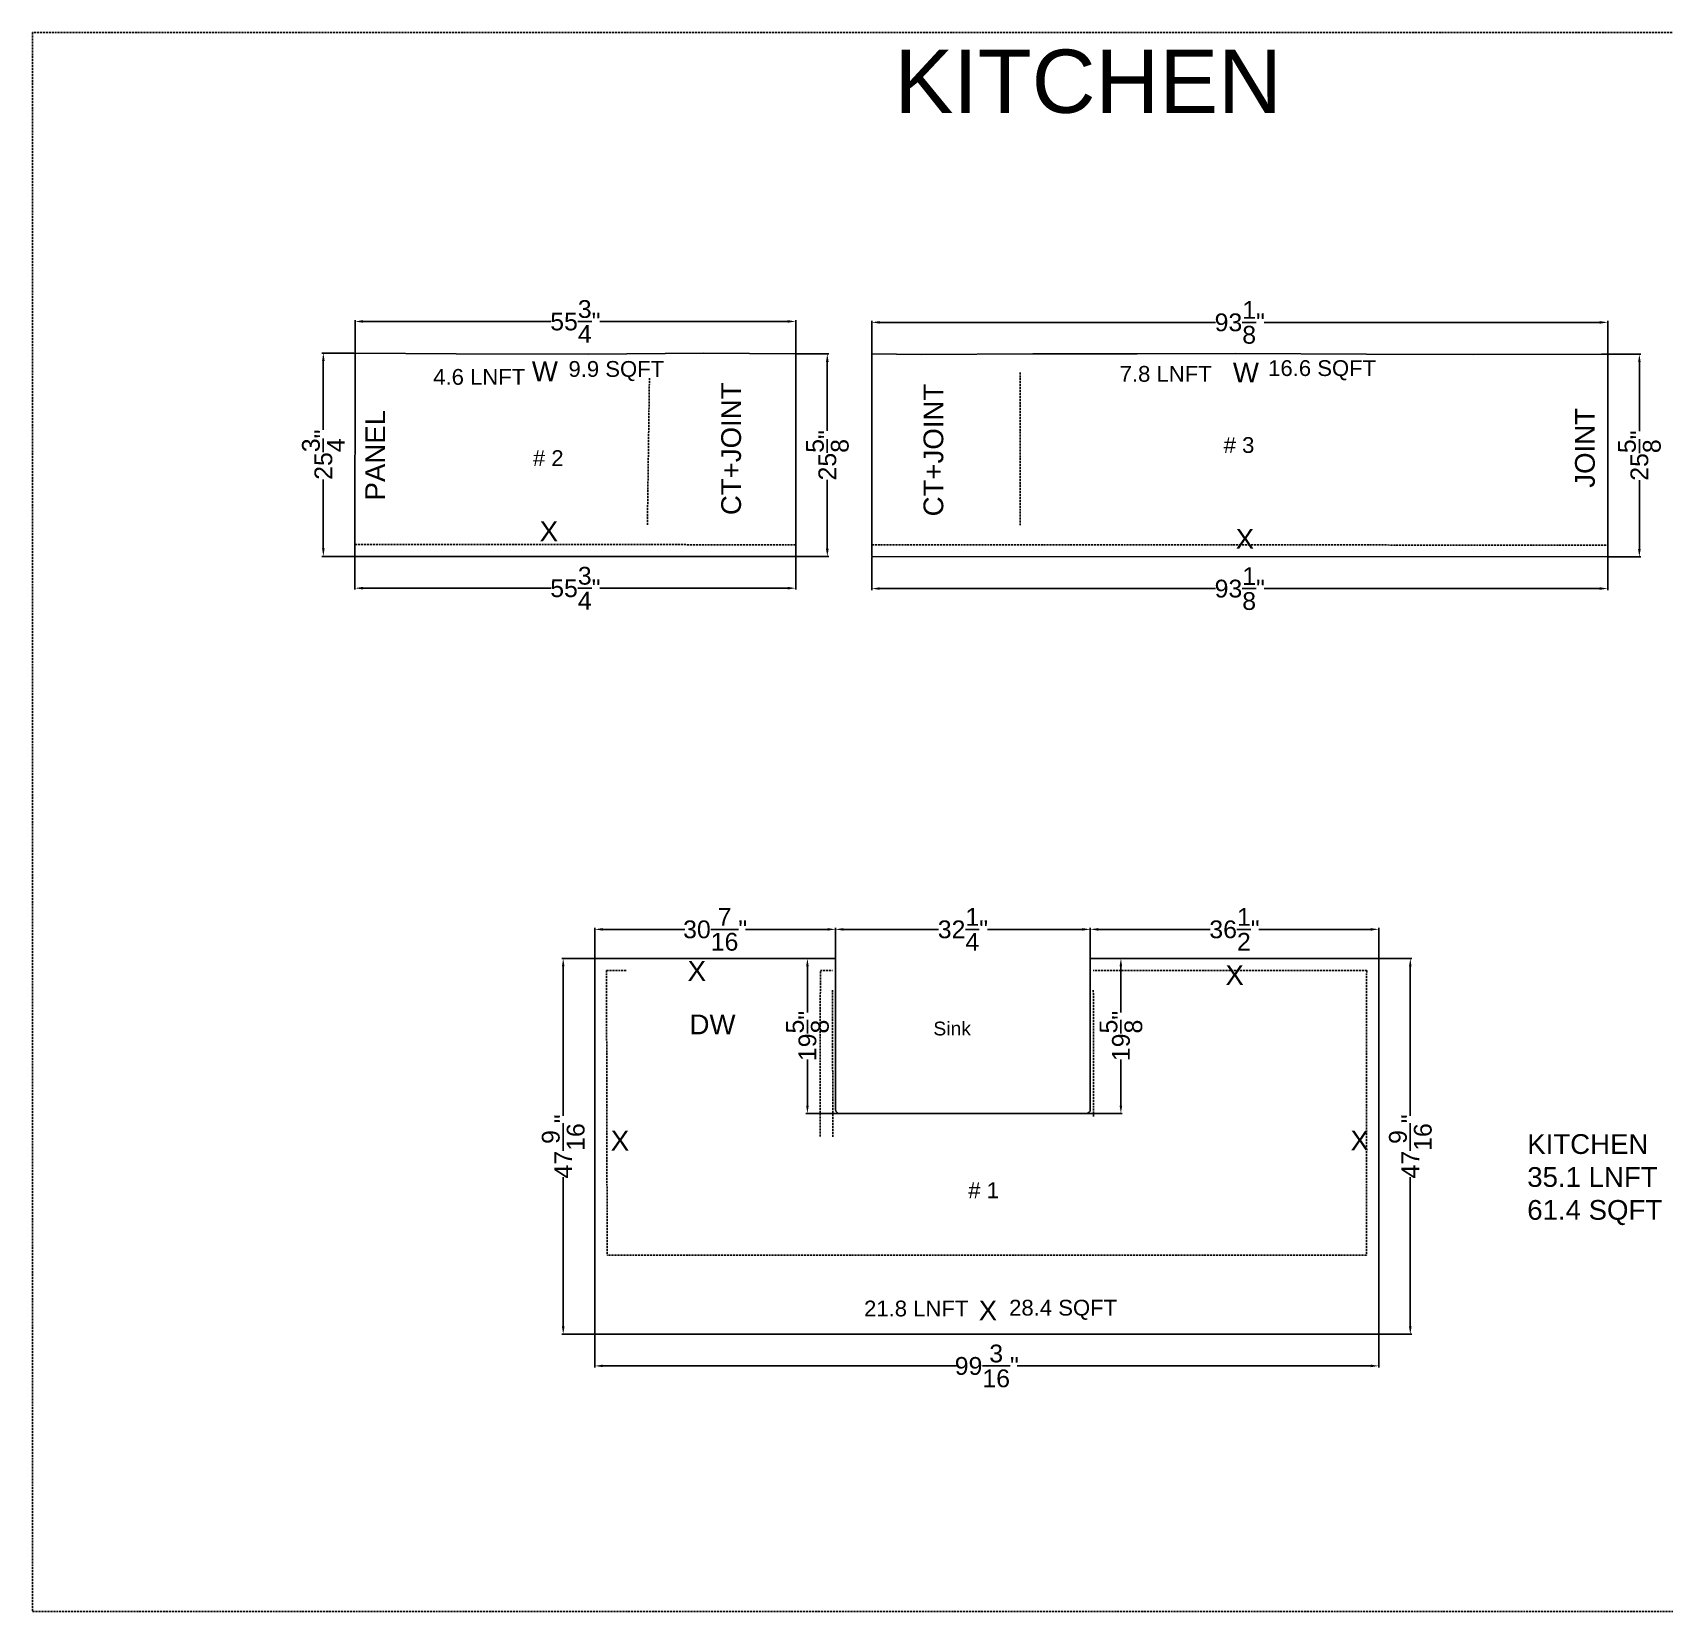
# Model space of a CAD drawing. Extents: x -347 to 953, y -714 to 758.
# Drawn here: x -89.6 to 116.9, y -54.6 to 145.2 of the extents above; entities that cross this region are included whole.
import ezdxf
from ezdxf.enums import TextEntityAlignment as Align

# ---------------------------------------------------------------- set-up
doc = ezdxf.new("R2010")
doc.units = 0
doc.header["$MEASUREMENT"] = 0
doc.linetypes.add('DASHED', pattern=[0.75, 0.5, -0.25])
doc.layers.get('0').update_dxf_attribs({"linetype": 'CONTINUOUS'})
doc.layers.get('Defpoints').update_dxf_attribs({"linetype": 'CONTINUOUS'})
for name, color, linetype in [('_CURVE', 7, 'CONTINUOUS'), ('BLUE_BLUE', 5, 'CONTINUOUS'), ('GREEN_TEXT', 90, 'CONTINUOUS'), ('ORANGE_CABS', 30, 'DASHED'), ('RED_WALL', 1, 'CONTINUOUS')]:
    doc.layers.add(name, color=color, linetype=linetype)
doc.layers.add('No Print', color=8, linetype='CONTINUOUS', plot=False)
doc.styles.add('Model Text', font='arial.ttf', dxfattribs={"height": 2})
doc.styles.get("Standard").update_dxf_attribs({"font": 'arial.ttf'})
doc.dimstyles.get("Standard").update_dxf_attribs({"dimtxt": 2.25, "dimasz": 1, "dimexe": 0.18, "dimexo": 0.0625, "dimgap": 0.09, "dimtad": 0, "dimdec": 4, "dimzin": 0, "dimdsep": 46, "dimlunit": 5, "dimtxsty": 'Standard', "dimcen": 1, "dimclrd": 3, "dimclre": 3, "dimadec": 0, "dimazin": 0, "dimtfac": 1, "dimtdec": 4, "dimtofl": 0, "dimtmove": 0, "dimatfit": 3, "dimfxl": 1, "dimtolj": 1, "dimtzin": 0, "dimarcsym": 0})

# ---------------------------------------------------------------- blocks, each defined once
blk = doc.blocks.new('*D116')
at = {"color": 3, "linetype": 'Continuous', "lineweight": -2, "transparency": 16777216}
for p, q in [((-48.79, 104.73), (-48.79, 108.84)), ((-47.79, 108.66), (-24.03, 108.66)), ((5.96, 108.66), (-17.81, 108.66)), ((6.96, 104.61), (6.96, 108.84))]:
    blk.add_line(p, q, dxfattribs=at)
at = {"color": 3, "linetype": 'Continuous', "transparency": 16777216}
for points in [[(-47.79, 108.83), (-47.79, 108.5), (-48.79, 108.66)], [(5.96, 108.83), (5.96, 108.5), (6.96, 108.66)]]:
    blk.add_solid(points, dxfattribs=at)
at = {"layer": 'Defpoints', "color": 0, "linetype": 'Continuous', "transparency": 16777216}
for p in [(6.96, 108.66), (-48.79, 104.66), (6.96, 104.55)]:
    blk.add_point(p, dxfattribs=at)
at = {"color": 0, "linetype": 'Continuous', "transparency": 16777216, "insert": (-20.92, 108.66), "char_height": 2.25, "attachment_point": 5}
blk.add_mtext('\\A1;55{\\H1x;\\S3/4;}"', dxfattribs=at)
blk = doc.blocks.new('*D117')
at = {"color": 3, "linetype": 'Continuous', "lineweight": -2, "transparency": 16777216}
for p, q in [((7.02, 104.55), (11.14, 104.55)), ((10.96, 103.55), (10.96, 94.82)), ((10.96, 79.9), (10.96, 88.63)), ((7.02, 78.9), (11.14, 78.9))]:
    blk.add_line(p, q, dxfattribs=at)
at = {"color": 3, "linetype": 'Continuous', "transparency": 16777216}
for points in [[(10.79, 103.55), (11.13, 103.55), (10.96, 104.55)], [(10.79, 79.9), (11.13, 79.9), (10.96, 78.9)]]:
    blk.add_solid(points, dxfattribs=at)
at = {"layer": 'Defpoints', "color": 0, "linetype": 'Continuous', "transparency": 16777216}
for p in [(6.96, 104.55), (6.96, 78.9), (10.96, 78.9)]:
    blk.add_point(p, dxfattribs=at)
at = {"color": 0, "linetype": 'Continuous', "transparency": 16777216, "insert": (10.96, 91.72), "char_height": 2.25, "attachment_point": 5, "rotation": 90}
blk.add_mtext('\\A1;25{\\H1x;\\S5/8;}"', dxfattribs=at)
blk = doc.blocks.new('*D118')
at = {"color": 3, "linetype": 'Continuous', "lineweight": -2, "transparency": 16777216}
for p, q in [((-48.81, 78.87), (-48.81, 74.72)), ((6.96, 78.84), (6.96, 74.72)), ((-47.81, 74.9), (-24.03, 74.9)), ((5.96, 74.9), (-17.81, 74.9))]:
    blk.add_line(p, q, dxfattribs=at)
at = {"color": 3, "linetype": 'Continuous', "transparency": 16777216}
for points in [[(-47.81, 75.07), (-47.81, 74.74), (-48.81, 74.9)], [(5.96, 75.07), (5.96, 74.74), (6.96, 74.9)]]:
    blk.add_solid(points, dxfattribs=at)
at = {"layer": 'Defpoints', "color": 0, "linetype": 'Continuous', "transparency": 16777216}
for p in [(-48.81, 78.93), (6.96, 78.9), (-48.81, 74.9)]:
    blk.add_point(p, dxfattribs=at)
at = {"color": 0, "linetype": 'Continuous', "transparency": 16777216, "insert": (-20.92, 74.9), "char_height": 2.25, "attachment_point": 5}
blk.add_mtext('\\A1;55{\\H1x;\\S3/4;}"', dxfattribs=at)
blk = doc.blocks.new('*D119')
at = {"color": 3, "linetype": 'Continuous', "lineweight": -2, "transparency": 16777216}
for p, q in [((-48.86, 104.66), (-52.99, 104.66)), ((-52.81, 103.66), (-52.81, 94.93)), ((-52.81, 79.93), (-52.81, 88.67)), ((-48.87, 78.93), (-52.99, 78.93))]:
    blk.add_line(p, q, dxfattribs=at)
at = {"color": 3, "linetype": 'Continuous', "transparency": 16777216}
for points in [[(-52.97, 103.66), (-52.64, 103.66), (-52.81, 104.66)], [(-52.97, 79.93), (-52.64, 79.93), (-52.81, 78.93)]]:
    blk.add_solid(points, dxfattribs=at)
at = {"layer": 'Defpoints', "color": 0, "linetype": 'Continuous', "transparency": 16777216}
for p in [(-52.81, 104.66), (-48.79, 104.66), (-48.81, 78.93)]:
    blk.add_point(p, dxfattribs=at)
at = {"color": 0, "linetype": 'Continuous', "transparency": 16777216, "insert": (-52.81, 91.8), "char_height": 2.25, "attachment_point": 5, "rotation": 90}
blk.add_mtext('\\A1;25{\\H1x;\\S3/4;}"', dxfattribs=at)
blk = doc.blocks.new('*D120')
at = {"color": 3, "linetype": 'Continuous', "lineweight": -2, "transparency": 16777216}
for p, q in [((16.59, 104.61), (16.59, 108.73)), ((17.59, 108.55), (60.08, 108.55)), ((108.71, 108.55), (66.22, 108.55)), ((109.71, 104.57), (109.71, 108.73))]:
    blk.add_line(p, q, dxfattribs=at)
at = {"color": 3, "linetype": 'Continuous', "transparency": 16777216}
for points in [[(17.59, 108.71), (17.59, 108.38), (16.59, 108.55)], [(108.71, 108.71), (108.71, 108.38), (109.71, 108.55)]]:
    blk.add_solid(points, dxfattribs=at)
at = {"layer": 'Defpoints', "color": 0, "linetype": 'Continuous', "transparency": 16777216}
for p in [(109.71, 108.55), (16.59, 104.55), (109.71, 104.51)]:
    blk.add_point(p, dxfattribs=at)
at = {"color": 0, "linetype": 'Continuous', "transparency": 16777216, "insert": (63.15, 108.55), "char_height": 2.25, "attachment_point": 5}
blk.add_mtext('\\A1;93{\\H1x;\\S1/8;}"', dxfattribs=at)
blk = doc.blocks.new('*D121')
at = {"color": 3, "linetype": 'Continuous', "lineweight": -2, "transparency": 16777216}
for p, q in [((109.78, 104.51), (113.89, 104.51)), ((113.71, 103.51), (113.71, 94.78)), ((113.71, 79.85), (113.71, 88.58)), ((109.78, 78.85), (113.89, 78.85))]:
    blk.add_line(p, q, dxfattribs=at)
at = {"color": 3, "linetype": 'Continuous', "transparency": 16777216}
for points in [[(113.55, 103.51), (113.88, 103.51), (113.71, 104.51)], [(113.55, 79.85), (113.88, 79.85), (113.71, 78.85)]]:
    blk.add_solid(points, dxfattribs=at)
at = {"layer": 'Defpoints', "color": 0, "linetype": 'Continuous', "transparency": 16777216}
for p in [(109.71, 104.51), (109.71, 78.85), (113.71, 78.85)]:
    blk.add_point(p, dxfattribs=at)
at = {"color": 0, "linetype": 'Continuous', "transparency": 16777216, "insert": (113.71, 91.68), "char_height": 2.25, "attachment_point": 5, "rotation": 90}
blk.add_mtext('\\A1;25{\\H1x;\\S5/8;}"', dxfattribs=at)
blk = doc.blocks.new('*D122')
at = {"color": 3, "linetype": 'Continuous', "lineweight": -2, "transparency": 16777216}
for p, q in [((16.59, 78.84), (16.59, 74.67)), ((109.71, 78.79), (109.71, 74.67)), ((17.59, 74.85), (60.08, 74.85)), ((108.71, 74.85), (66.22, 74.85))]:
    blk.add_line(p, q, dxfattribs=at)
at = {"color": 3, "linetype": 'Continuous', "transparency": 16777216}
for points in [[(17.59, 75.02), (17.59, 74.69), (16.59, 74.85)], [(108.71, 75.02), (108.71, 74.69), (109.71, 74.85)]]:
    blk.add_solid(points, dxfattribs=at)
at = {"layer": 'Defpoints', "color": 0, "linetype": 'Continuous', "transparency": 16777216}
for p in [(16.59, 78.9), (109.71, 78.85), (16.59, 74.85)]:
    blk.add_point(p, dxfattribs=at)
at = {"color": 0, "linetype": 'Continuous', "transparency": 16777216, "insert": (63.15, 74.85), "char_height": 2.25, "attachment_point": 5}
blk.add_mtext('\\A1;93{\\H1x;\\S1/8;}"', dxfattribs=at)
blk = doc.blocks.new('*D129')
at = {"color": 3, "linetype": 'Continuous', "lineweight": -2, "transparency": 16777216}
for p, q in [((80.79, 28.03), (84.91, 28.03)), ((84.73, 27.03), (84.73, 8.13)), ((84.73, -18.54), (84.73, 0.36)), ((80.79, -19.54), (84.91, -19.54))]:
    blk.add_line(p, q, dxfattribs=at)
at = {"color": 3, "linetype": 'Continuous', "transparency": 16777216}
for points in [[(84.56, 27.03), (84.89, 27.03), (84.73, 28.03)], [(84.56, -18.54), (84.89, -18.54), (84.73, -19.54)]]:
    blk.add_solid(points, dxfattribs=at)
at = {"layer": 'Defpoints', "color": 0, "linetype": 'Continuous', "transparency": 16777216}
for p in [(80.73, 28.03), (80.73, -19.54), (84.73, -19.54)]:
    blk.add_point(p, dxfattribs=at)
at = {"color": 0, "linetype": 'Continuous', "transparency": 16777216, "insert": (84.73, 4.24), "char_height": 2.25, "attachment_point": 5, "rotation": 90}
blk.add_mtext('\\A1;47{\\H1x;\\S9/16;}"', dxfattribs=at)
blk = doc.blocks.new('*D130')
at = {"color": 3, "linetype": 'Continuous', "lineweight": -2, "transparency": 16777216}
for p, q in [((-18.46, -19.6), (-18.46, -23.72)), ((80.73, -19.6), (80.73, -23.72)), ((-17.46, -23.54), (27.3, -23.54)), ((79.73, -23.54), (34.97, -23.54))]:
    blk.add_line(p, q, dxfattribs=at)
at = {"color": 3, "linetype": 'Continuous', "transparency": 16777216}
for points in [[(-17.46, -23.37), (-17.46, -23.7), (-18.46, -23.54)], [(79.73, -23.37), (79.73, -23.7), (80.73, -23.54)]]:
    blk.add_solid(points, dxfattribs=at)
at = {"layer": 'Defpoints', "color": 0, "linetype": 'Continuous', "transparency": 16777216}
for p in [(-18.46, -19.54), (80.73, -19.54), (-18.46, -23.54)]:
    blk.add_point(p, dxfattribs=at)
at = {"color": 0, "linetype": 'Continuous', "transparency": 16777216, "insert": (31.14, -23.54), "char_height": 2.25, "attachment_point": 5}
blk.add_mtext('\\A1;99{\\H1x;\\S3/16;}"', dxfattribs=at)
blk = doc.blocks.new('*D131')
at = {"color": 3, "linetype": 'Continuous', "lineweight": -2, "transparency": 16777216}
for p, q in [((-18.52, 28.03), (-22.64, 28.03)), ((-22.46, 27.03), (-22.46, 8.13)), ((-22.46, -18.54), (-22.46, 0.36)), ((-18.52, -19.54), (-22.64, -19.54))]:
    blk.add_line(p, q, dxfattribs=at)
at = {"color": 3, "linetype": 'Continuous', "transparency": 16777216}
for points in [[(-22.62, 27.03), (-22.29, 27.03), (-22.46, 28.03)], [(-22.62, -18.54), (-22.29, -18.54), (-22.46, -19.54)]]:
    blk.add_solid(points, dxfattribs=at)
at = {"layer": 'Defpoints', "color": 0, "linetype": 'Continuous', "transparency": 16777216}
for p in [(-22.46, 28.03), (-18.46, 28.03), (-18.46, -19.54)]:
    blk.add_point(p, dxfattribs=at)
at = {"color": 0, "linetype": 'Continuous', "transparency": 16777216, "insert": (-22.46, 4.24), "char_height": 2.25, "attachment_point": 5, "rotation": 90}
blk.add_mtext('\\A1;47{\\H1x;\\S9/16;}"', dxfattribs=at)
blk = doc.blocks.new('*D164')
at = {"color": 3, "linetype": 'Continuous', "lineweight": -2, "transparency": 16777216}
for p, q in [((-18.46, 28.09), (-18.46, 31.9)), ((-17.46, 31.72), (-7.06, 31.72)), ((11, 31.72), (0.61, 31.72)), ((12, 28.09), (12, 31.9))]:
    blk.add_line(p, q, dxfattribs=at)
at = {"color": 3, "linetype": 'Continuous', "transparency": 16777216}
for points in [[(-17.46, 31.88), (-17.46, 31.55), (-18.46, 31.72)], [(11, 31.88), (11, 31.55), (12, 31.72)]]:
    blk.add_solid(points, dxfattribs=at)
at = {"layer": 'Defpoints', "color": 0, "linetype": 'Continuous', "transparency": 16777216}
for p in [(-18.46, 31.72), (-18.46, 28.03), (12, 28.03)]:
    blk.add_point(p, dxfattribs=at)
at = {"color": 0, "linetype": 'Continuous', "transparency": 16777216, "insert": (-3.23, 31.72), "char_height": 2.25, "attachment_point": 5}
blk.add_mtext('\\A1;30{\\H1x;\\S7/16;}"', dxfattribs=at)
blk = doc.blocks.new('*D165')
at = {"color": 3, "linetype": 'Continuous', "lineweight": -2, "transparency": 16777216}
for p, q in [((12, 28.09), (12, 31.9)), ((13, 31.72), (25.01, 31.72)), ((43.24, 31.72), (31.23, 31.72)), ((44.24, 28.09), (44.24, 31.9))]:
    blk.add_line(p, q, dxfattribs=at)
at = {"color": 3, "linetype": 'Continuous', "transparency": 16777216}
for points in [[(13, 31.88), (13, 31.55), (12, 31.72)], [(43.24, 31.88), (43.24, 31.55), (44.24, 31.72)]]:
    blk.add_solid(points, dxfattribs=at)
at = {"layer": 'Defpoints', "color": 0, "linetype": 'Continuous', "transparency": 16777216}
for p in [(44.24, 31.72), (12, 28.03), (44.24, 28.03)]:
    blk.add_point(p, dxfattribs=at)
at = {"color": 0, "linetype": 'Continuous', "transparency": 16777216, "insert": (28.12, 31.72), "char_height": 2.25, "attachment_point": 5}
blk.add_mtext('\\A1;32{\\H1x;\\S1/4;}"', dxfattribs=at)
blk = doc.blocks.new('*D166')
at = {"color": 3, "linetype": 'Continuous', "lineweight": -2, "transparency": 16777216}
for p, q in [((44.24, 28.09), (44.24, 31.9)), ((45.24, 31.72), (59.41, 31.72)), ((79.73, 31.72), (65.56, 31.72)), ((80.73, 28.09), (80.73, 31.9))]:
    blk.add_line(p, q, dxfattribs=at)
at = {"color": 3, "linetype": 'Continuous', "transparency": 16777216}
for points in [[(45.24, 31.88), (45.24, 31.55), (44.24, 31.72)], [(79.73, 31.88), (79.73, 31.55), (80.73, 31.72)]]:
    blk.add_solid(points, dxfattribs=at)
at = {"layer": 'Defpoints', "color": 0, "linetype": 'Continuous', "transparency": 16777216}
for p in [(44.24, 31.72), (44.24, 28.03), (80.73, 28.03)]:
    blk.add_point(p, dxfattribs=at)
at = {"color": 0, "linetype": 'Continuous', "transparency": 16777216, "insert": (62.48, 31.72), "char_height": 2.25, "attachment_point": 5}
blk.add_mtext('\\A1;36{\\H1x;\\S1/2;}"', dxfattribs=at)
blk = doc.blocks.new('*D168')
at = {"color": 3, "linetype": 'Continuous', "lineweight": -2, "transparency": 16777216}
for p, q in [((44.3, 28.03), (48.29, 28.03)), ((48.11, 27.03), (48.11, 21.19)), ((48.11, 9.42), (48.11, 15.25)), ((43.8, 8.42), (48.29, 8.42))]:
    blk.add_line(p, q, dxfattribs=at)
at = {"color": 3, "linetype": 'Continuous', "transparency": 16777216}
for points in [[(47.94, 27.03), (48.27, 27.03), (48.11, 28.03)], [(47.94, 9.42), (48.27, 9.42), (48.11, 8.42)]]:
    blk.add_solid(points, dxfattribs=at)
at = {"layer": 'Defpoints', "color": 0, "linetype": 'Continuous', "transparency": 16777216}
for p in [(44.24, 28.03), (48.11, 28.03), (43.74, 8.42)]:
    blk.add_point(p, dxfattribs=at)
at = {"color": 0, "linetype": 'Continuous', "transparency": 16777216, "insert": (48.11, 18.22), "char_height": 2.25, "attachment_point": 5, "rotation": 90}
blk.add_mtext('\\A1;19{\\H1x;\\S5/8;}"', dxfattribs=at)
blk = doc.blocks.new('*D169')
at = {"color": 3, "linetype": 'Continuous', "lineweight": -2, "transparency": 16777216}
for p, q in [((11.94, 28.03), (8.26, 28.03)), ((8.44, 27.03), (8.44, 21.19)), ((8.44, 9.42), (8.44, 15.25)), ((12.44, 8.42), (8.26, 8.42))]:
    blk.add_line(p, q, dxfattribs=at)
at = {"color": 3, "linetype": 'Continuous', "transparency": 16777216}
for points in [[(8.28, 27.03), (8.61, 27.03), (8.44, 28.03)], [(8.28, 9.42), (8.61, 9.42), (8.44, 8.42)]]:
    blk.add_solid(points, dxfattribs=at)
at = {"layer": 'Defpoints', "color": 0, "linetype": 'Continuous', "transparency": 16777216}
for p in [(8.44, 28.03), (12, 28.03), (12.5, 8.42)]:
    blk.add_point(p, dxfattribs=at)
at = {"color": 0, "linetype": 'Continuous', "transparency": 16777216, "insert": (8.44, 18.22), "char_height": 2.25, "attachment_point": 5, "rotation": 90}
blk.add_mtext('\\A1;19{\\H1x;\\S5/8;}"', dxfattribs=at)

msp = doc.modelspace()

# ---------------------------------------------------------------- linework, layer by layer
at = {"color": 143, "true_color": 0x7aafdf}
msp.add_line((-48.808187, 78.93172), (-48.794481, 104.662846), dxfattribs=at)
at = {"color": 11, "linetype": 'Continuous', "true_color": 0xf27172}
for p, q in [((6.959841, 78.902014), (6.959841, 104.54695)), ((16.585782, 78.902014), (16.585782, 104.54695)), ((109.712894, 78.852407), (109.712894, 104.507168))]:
    msp.add_line(p, q, dxfattribs=at)
at = {"layer": '_CURVE', "color": 4, "linetype": 'Continuous'}
for p, q in [((12.001554, 28.025506), (12.001554, 8.915506)), ((44.241554, 8.915506), (44.241554, 28.025506)), ((12.501554, 8.415506), (43.741554, 8.415506))]:
    msp.add_line(p, q, dxfattribs=at)
for centre, start, end in [((12.501554, 8.915506), 180, 270), ((43.741554, 8.915506), 270, 0)]:
    msp.add_arc(centre, 0.5, start, end, dxfattribs=at)
at = {"layer": 'BLUE_BLUE', "color": 5}
for p, q in [((-48.808187, 78.93172), (6.959841, 78.902014)), ((16.585782, 78.902014), (109.712888, 78.852407)), ((-18.458002, -19.536495), (-18.458002, 28.025506)), ((12.001554, 28.025506), (-18.458002, 28.025506)), ((80.728175, 28.025506), (44.241554, 28.025506)), ((80.728175, -19.536495), (80.728175, 28.025506)), ((80.728175, -19.536495), (-18.458002, -19.536495))]:
    msp.add_line(p, q, dxfattribs=at)
at = {"layer": 'No Print', "linetype": 'DASHED', "ltscale": 0.5}
msp.add_lwpolyline([(-89.592495, -54.608243), (195.446917, -54.608243), (195.446917, 145.220665), (-89.592495, 145.220665)], close=True, dxfattribs=at)
at = {"layer": 'ORANGE_CABS', "color": 30, "linetype": 'DASHED', "ltscale": 0.5}
for p, q in [((-11.80629, 82.912603), (-11.546702, 101.482817)), ((35.372823, 102.21308), (35.35618, 82.89203)), ((-48.807388, 80.43172), (6.959841, 80.402014)), ((16.585782, 80.402014), (109.712894, 80.352407)), ((-14.48033, 26.518543), (-16.978679, 26.525506)), ((-16.978679, 26.525506), (-16.896006, -9.535958)), ((10.061165, 5.511473), (10.080658, 26.502951)), ((10.080658, 26.502951), (11.618131, 26.505488)), ((79.207888, 26.525506), (44.615993, 26.506165)), ((79.207888, 26.525506), (79.166172, -9.536878)), ((11.651953, 5.454311), (11.622118, 24.025506)), ((44.620989, 24.025506), (44.653408, 7.921452)), ((79.166172, -9.536878), (-16.896006, -9.535958))]:
    msp.add_line(p, q, dxfattribs=at)
at = {"layer": 'RED_WALL', "color": 1}
for p, q in [((-35.98687, 104.572717), (-48.794481, 104.662846)), ((-19.209622, 104.529363), (-35.98687, 104.572717)), ((-4.757186, 104.637135), (-19.209622, 104.529363)), ((6.959841, 104.54695), (-4.757186, 104.637135)), ((22.82117, 104.498957), (16.585782, 104.54695)), ((36.95798, 104.579864), (22.82117, 104.498957)), ((50.148852, 104.571056), (36.95798, 104.579864)), ((62.630794, 104.597057), (50.148852, 104.571056)), ((79.166476, 104.505355), (62.630794, 104.597057)), ((92.715533, 104.482746), (79.166476, 104.505355)), ((108.913988, 104.513161), (92.715533, 104.482746)), ((109.712894, 104.507168), (108.913988, 104.513161))]:
    msp.add_line(p, q, dxfattribs=at)

# ---------------------------------------------------------------- texts
at = {"linetype": 'Continuous', "attachment_point": 1, "style": 'Model Text'}
for s, width, insert, char_height in [('KITCHEN', 37.33287864, (19.443879, 143.067785), 8), ('{\\C3;KITCHEN\\P}35.1 LNFT\\P61.4 SQFT', 29.66556514, (99.526169, 5.791998), 2.5)]:
    msp.add_mtext_dynamic_manual_height_columns(s, width=width, gutter_width=10, heights=[0], dxfattribs=dict(at, insert=insert, char_height=char_height))
at = {"linetype": 'Continuous', "char_height": 2, "attachment_point": 5, "style": 'Model Text'}
for s, insert in [('9.9 SQFT', (-15.737482, 102.376276)), ('16.6 SQFT', (73.573106, 102.482372)), ('4.6 LNFT', (-33.081358, 101.631508)), ('7.8 LNFT', (53.77536, 102.015246)), ('# 3', (63.055434, 93.005625)), ('# 2', (-24.349008, 91.363296)), ('# 1', (30.736907, -1.311637)), ('21.8 LNFT', (22.209679, -16.287642)), ('28.4 SQFT', (40.799385, -16.444705))]:
    msp.add_mtext(s, dxfattribs=dict(at, insert=insert))
at = {"layer": 'GREEN_TEXT', "color": 90}
for s, height, p in [('W', 2.5, (-26.424655, 103.599036)), ('W', 2.5, (62.281103, 103.444974)), ('X', 2.5, (-25.436232, 83.347242)), ('X', 2.5, (62.635666, 82.388489)), ('X', 2.5, (-6.71492, 27.701127)), ('X', 2.5, (61.339021, 27.161774)), ('DW', 2.5, (-6.469148, 20.935293)), ('Sink', 1.75, (24.380191, 20.040158)), ('X', 2.5, (-16.43641, 6.225823)), ('X', 2.5, (77.16506, 6.230518)), ('X', 2.5, (30.115197, -15.279695))]:
    msp.add_text(s, height=height, dxfattribs=at).set_placement(p, align=Align.TOP_LEFT)
for s, p in [('CT+JOINT', (-2.460041, 84.152427)), ('CT+JOINT', (23.133071, 83.991993)), ('PANEL', (-47.49232, 86.006415)), ('JOINT', (105.573857, 87.619824))]:
    msp.add_text(s, height=2.5, rotation=90, dxfattribs=at).set_placement(p, align=Align.TOP_LEFT)

# ---------------------------------------------------------------- dimensions: what is measured, and where the dimension line sits
at = {"linetype": 'Continuous'}
for base, p1, p2, picture, middle in [((6.959841, 108.662846), (-48.794481, 104.662846), (6.959841, 104.54695), '*D116', (-20.91732, 108.662846)), ((109.712894, 108.54695), (16.585782, 104.54695), (109.712894, 104.507168), '*D120', (63.149338, 108.54695)), ((-48.808187, 74.902014), (6.959841, 78.902014), (-48.808187, 78.93172), '*D118', (-20.924173, 74.902014)), ((16.585782, 74.852407), (109.712894, 78.852407), (16.585782, 78.902014), '*D122', (63.149338, 74.852407)), ((-18.458002, 31.71544), (12.001554, 28.025506), (-18.458002, 28.025506), '*D164', (-3.228224, 31.71544)), ((44.241554, 31.71544), (12.001554, 28.025506), (44.241554, 28.025506), '*D165', (28.121554, 31.71544)), ((44.241554, 31.71544), (80.728175, 28.025506), (44.241554, 28.025506), '*D166', (62.484864, 31.71544)), ((-18.458002, -23.536495), (80.728175, -19.536495), (-18.458002, -19.536495), '*D130', (31.135086, -23.536495))]:
    dim = msp.add_linear_dim(base=base, p1=p1, p2=p2, dimstyle='Standard', override={"dimpost": '"'}, dxfattribs=at)
    dim.commit()
    dim.dimension.update_dxf_attribs({"geometry": picture, "text_midpoint": middle})
for base, p1, p2, picture, middle in [((-52.808187, 104.662846), (-48.808187, 78.93172), (-48.794481, 104.662846), '*D119', (-52.808187, 91.797283)), ((10.959841, 78.902014), (6.959841, 104.54695), (6.959841, 78.902014), '*D117', (10.959841, 91.724482)), ((113.712894, 78.852407), (109.712894, 104.507168), (109.712894, 78.852407), '*D121', (113.712894, 91.679787)), ((-22.458002, 28.025506), (-18.458002, -19.536495), (-18.458002, 28.025506), '*D131', (-22.458002, 4.244506)), ((8.443343, 28.025506), (12.501554, 8.415506), (12.001554, 28.025506), '*D169', (8.443343, 18.220506)), ((48.107068, 28.025506), (43.741554, 8.415506), (44.241554, 28.025506), '*D168', (48.107068, 18.220506)), ((84.728175, -19.536495), (80.728175, 28.025506), (80.728175, -19.536495), '*D129', (84.728175, 4.244506))]:
    dim = msp.add_linear_dim(base=base, p1=p1, p2=p2, angle=90, dimstyle='Standard', override={"dimpost": '"'}, dxfattribs=at)
    dim.commit()
    dim.dimension.update_dxf_attribs({"geometry": picture, "text_midpoint": middle})

doc.saveas('drawing.dxf')
